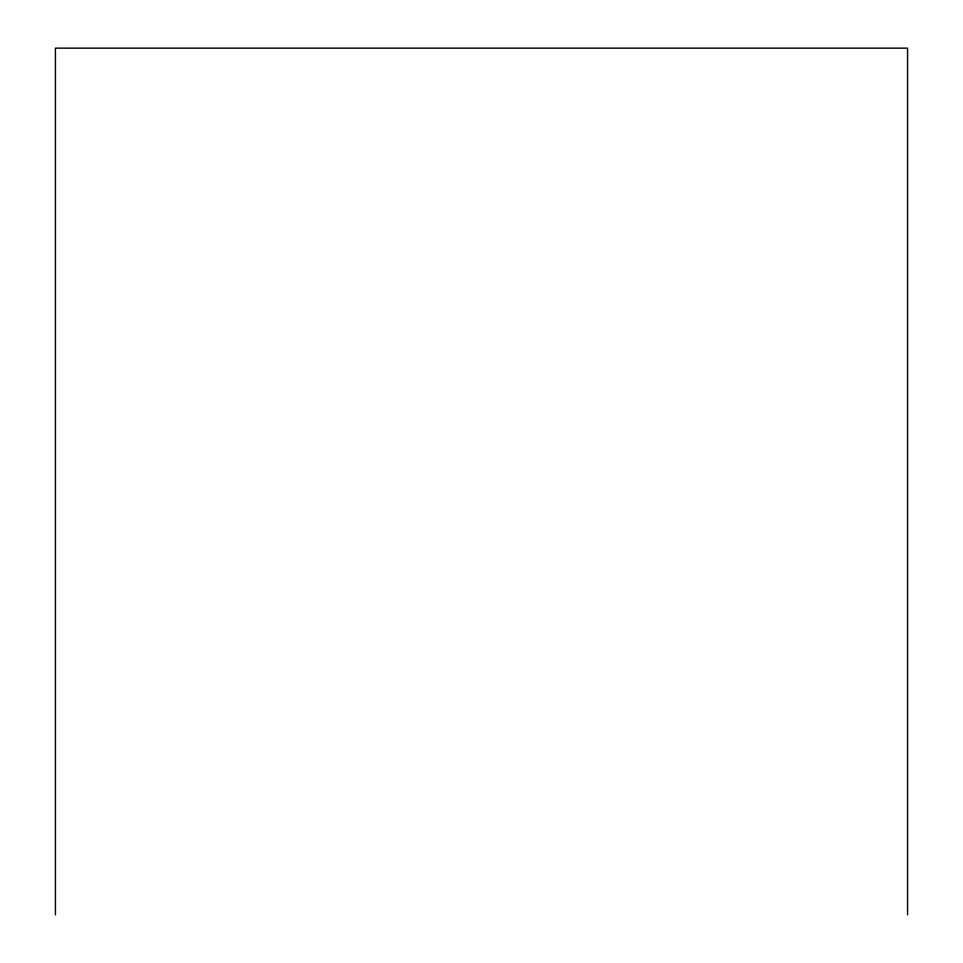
<?xml version="1.0" encoding="UTF-8"?>
<svg xmlns="http://www.w3.org/2000/svg" width="963" height="963" viewBox="0 0 963 963"><rect width="100%" height="100%" fill="white"/><g stroke="black" fill="none" stroke-linecap="round" stroke-linejoin="round"><path stroke-width="1.44" d="M907.567 914.85L907.567 48.15L55.433 48.15L55.433 914.85"/></g></svg>
